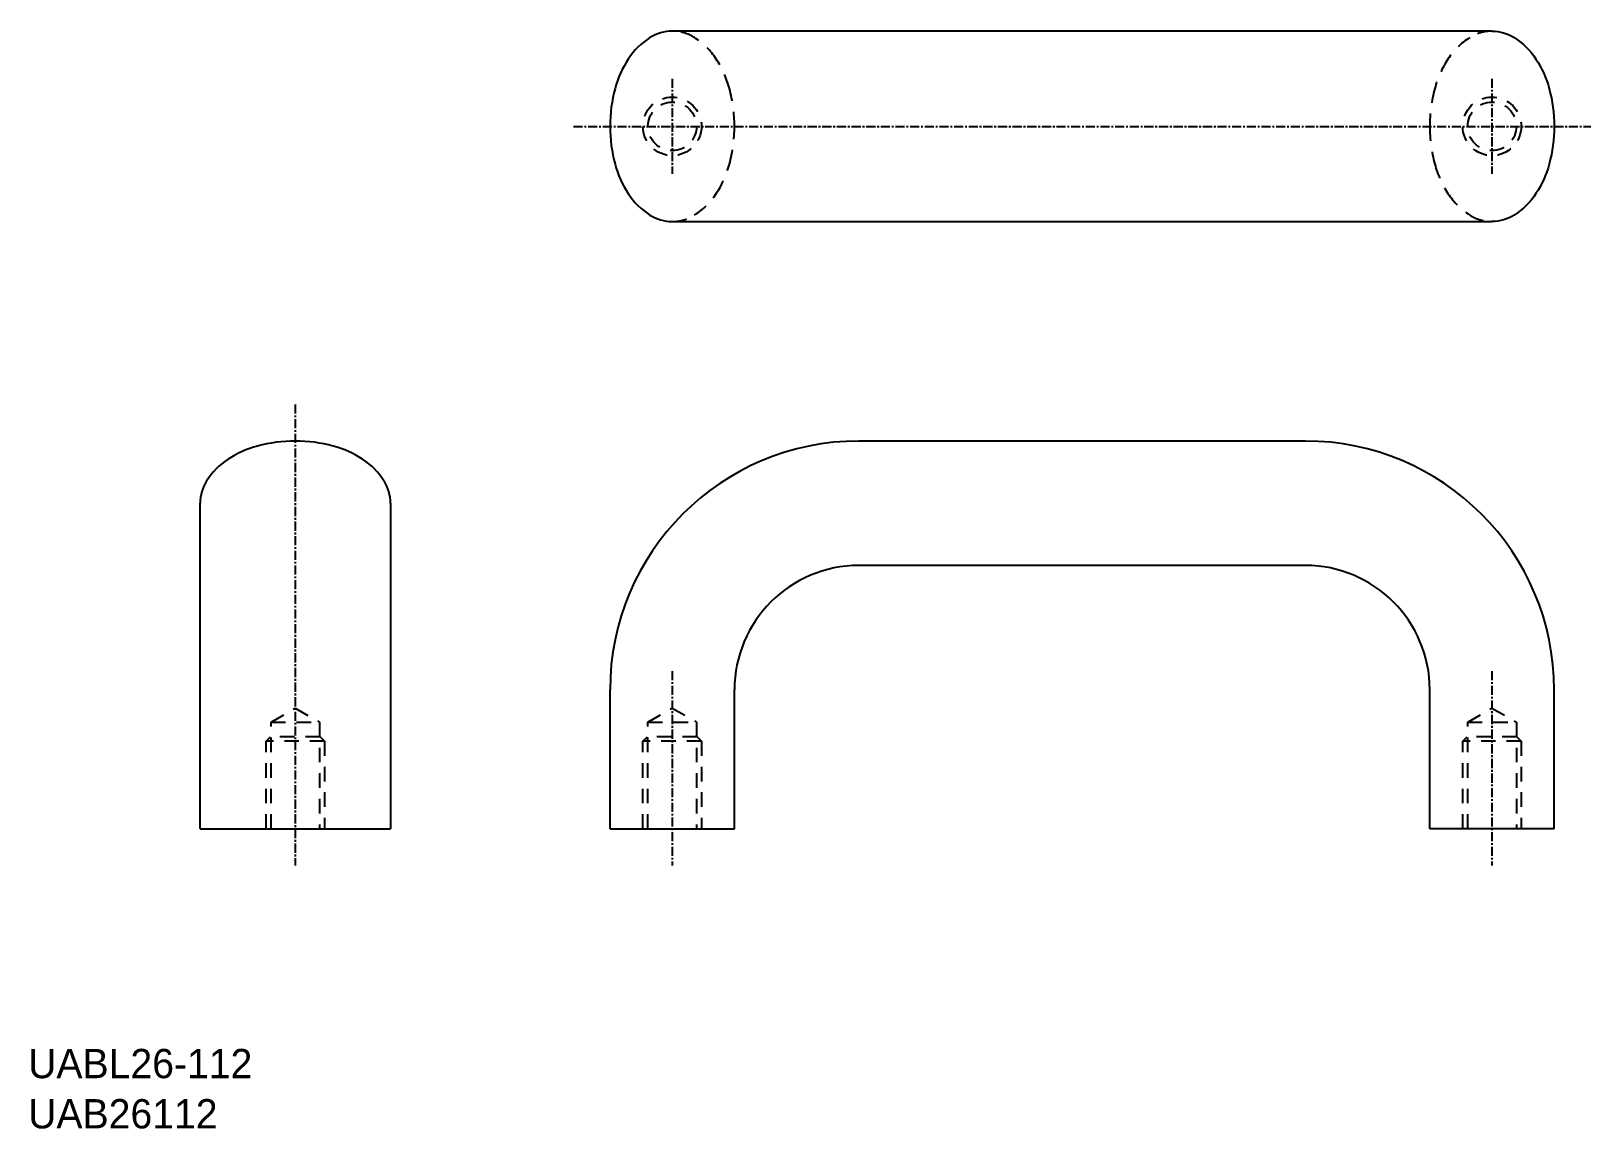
# Model space of a CAD drawing. Extents: x 0 to 214, y 0 to 150.
import ezdxf

# ---------------------------------------------------------------- set-up
doc = ezdxf.new("R2010")
doc.units = 0
doc.linetypes.add('CENTER', pattern=[2, 1.25, -0.25, 0.25, -0.25])
doc.linetypes.add('DASHED', pattern=[3.5, 2, -1.5])
doc.layers.get('0').update_dxf_attribs({"linetype": 'CONTINUOUS'})
doc.layers.add('CENTER', color=1, linetype='CENTER')

msp = doc.modelspace()

# ---------------------------------------------------------------- linework, layer by layer
at = {"color": 7, "linetype": 'CONTINUOUS'}
for p, q in [((200, 149.92), (88, 149.92)), ((88, 123.92), (200, 123.92)), ((174.5, 93.92), (113.5, 93.92)), ((23.5, 40.92), (23.5, 85.42)), ((49.5, 85.42), (49.5, 40.92)), ((174.5, 76.92), (113.5, 76.92)), ((79.5, 40.92), (79.5, 59.92)), ((96.5, 40.92), (96.5, 59.92)), ((191.5, 40.92), (191.5, 59.92)), ((208.5, 40.92), (208.5, 59.92)), ((23.5, 40.92), (49.5, 40.92)), ((79.5, 40.92), (96.5, 40.92)), ((208.5, 40.92), (191.5, 40.92))]:
    msp.add_line(p, q, dxfattribs=at)
at = {"color": 3, "linetype": 'DASHED'}
for p, q in [((33.18, 55.52), (36.5, 57.44)), ((33.18, 55.52), (39.82, 55.52)), ((33.18, 40.92), (33.18, 55.52)), ((36.5, 57.44), (39.82, 55.52)), ((39.82, 55.52), (39.82, 40.92)), ((84.68, 55.52), (88, 57.44)), ((84.68, 55.52), (91.33, 55.52)), ((84.68, 40.92), (84.68, 55.52)), ((88, 57.44), (91.33, 55.52)), ((91.33, 55.52), (91.33, 40.92)), ((196.68, 55.52), (200, 57.44)), ((196.68, 55.52), (203.33, 55.52)), ((196.68, 40.92), (196.68, 55.52)), ((200, 57.44), (203.33, 55.52)), ((203.33, 55.52), (203.33, 40.92)), ((32.5, 52.92), (33.1, 53.52)), ((39.9, 53.52), (33.1, 53.52)), ((39.9, 53.52), (40.5, 52.92)), ((84, 52.92), (84.6, 53.52)), ((91.4, 53.52), (84.6, 53.52)), ((91.4, 53.52), (92, 52.92)), ((196, 52.92), (196.6, 53.52)), ((203.4, 53.52), (196.6, 53.52)), ((203.4, 53.52), (204, 52.92)), ((40.5, 52.92), (32.5, 52.92)), ((32.5, 40.92), (32.5, 52.92)), ((40.5, 52.92), (40.5, 40.92)), ((92, 52.92), (84, 52.92)), ((84, 40.92), (84, 52.92)), ((92, 52.92), (92, 40.92)), ((204, 52.92), (196, 52.92)), ((196, 40.92), (196, 52.92)), ((204, 52.92), (204, 40.92))]:
    msp.add_line(p, q, dxfattribs=at)
at = {"color": 7, "linetype": 'CONTINUOUS'}
for points in [[(88, 149.92, 0.142118), (84.96, 149.04, 0.107165), (81.99, 146.11, 0.078809), (80.19, 142.1, 0.066218), (79.5, 136.92, 0.066218), (80.19, 131.74, 0.078809), (81.99, 127.73, 0.107165), (84.96, 124.8, 0.142118), (88, 123.92, 0.142118)], [(200, 149.92, -0.142118), (203.05, 149.04, -0.107165), (206.01, 146.11, -0.078809), (207.81, 142.1, -0.066218), (208.5, 136.92, -0.066218), (207.81, 131.74, -0.078809), (206.01, 127.73, -0.107165), (203.05, 124.8, -0.142118), (200, 123.92, -0.142118)]]:
    msp.add_lwpolyline(points, format="xyb", dxfattribs=at)
at = {"color": 3, "linetype": 'DASHED'}
for points in [[(88, 149.92, -0.142118), (91.05, 149.04, -0.107165), (94.01, 146.11, -0.078809), (95.81, 142.1, -0.066218), (96.5, 136.92, -0.066218), (95.81, 131.74, -0.078809), (94.01, 127.73, -0.107165), (91.05, 124.8, -0.142118), (88, 123.92, -0.142118)], [(200, 149.92, 0.142118), (196.96, 149.04, 0.107165), (193.99, 146.11, 0.078809), (192.19, 142.1, 0.066218), (191.5, 136.92, 0.066218), (192.19, 131.74, 0.078809), (193.99, 127.73, 0.107165), (196.96, 124.8, 0.142118), (200, 123.92, 0.142118)]]:
    msp.add_lwpolyline(points, format="xyb", dxfattribs=at)
for centre, radius in [((88, 136.92), 4), ((200, 136.92), 4), ((88, 136.92), 3.32), ((200, 136.92), 3.32)]:
    msp.add_circle(centre, radius, dxfattribs=at)
at = {"color": 7, "linetype": 'CONTINUOUS'}
for centre, radius, start, end in [((36.5, 74.11), 19.81, 90, 105.154), ((36.5, 74.11), 19.81, 74.846, 90), ((113.5, 59.92), 34, 90, 180), ((174.5, 59.92), 34, 0, 90), ((34.99, 79.68), 14.04, 105.154, 123.179), ((38.01, 79.68), 14.04, 56.8215, 74.846), ((32.69, 83.21), 9.83, 123.179, 147.646), ((40.31, 83.21), 9.83, 32.3544, 56.8215), ((29.19, 85.42), 5.69, 147.646, 180), ((43.82, 85.42), 5.69, 0, 32.3544), ((113.5, 59.92), 17, 90, 180), ((174.5, 59.92), 17, 0, 90)]:
    msp.add_arc(centre, radius, start, end, dxfattribs=at)
at = {"layer": 'CENTER', "color": 1, "linetype": 'CENTER'}
for p, q in [((88, 143.42), (88, 130.42)), ((200, 143.42), (200, 130.42)), ((74.5, 136.92), (213.5, 136.92)), ((36.5, 98.92), (36.5, 35.92)), ((88, 62.49), (88, 35.92)), ((200, 62.49), (200, 35.92))]:
    msp.add_line(p, q, dxfattribs=at)

# ---------------------------------------------------------------- texts
for s, p in [('UABL26-112', (0, 6.86)), ('UAB26112', (0, 0))]:
    msp.add_text(s, height=4).set_placement(p)

doc.saveas('drawing.dxf')
